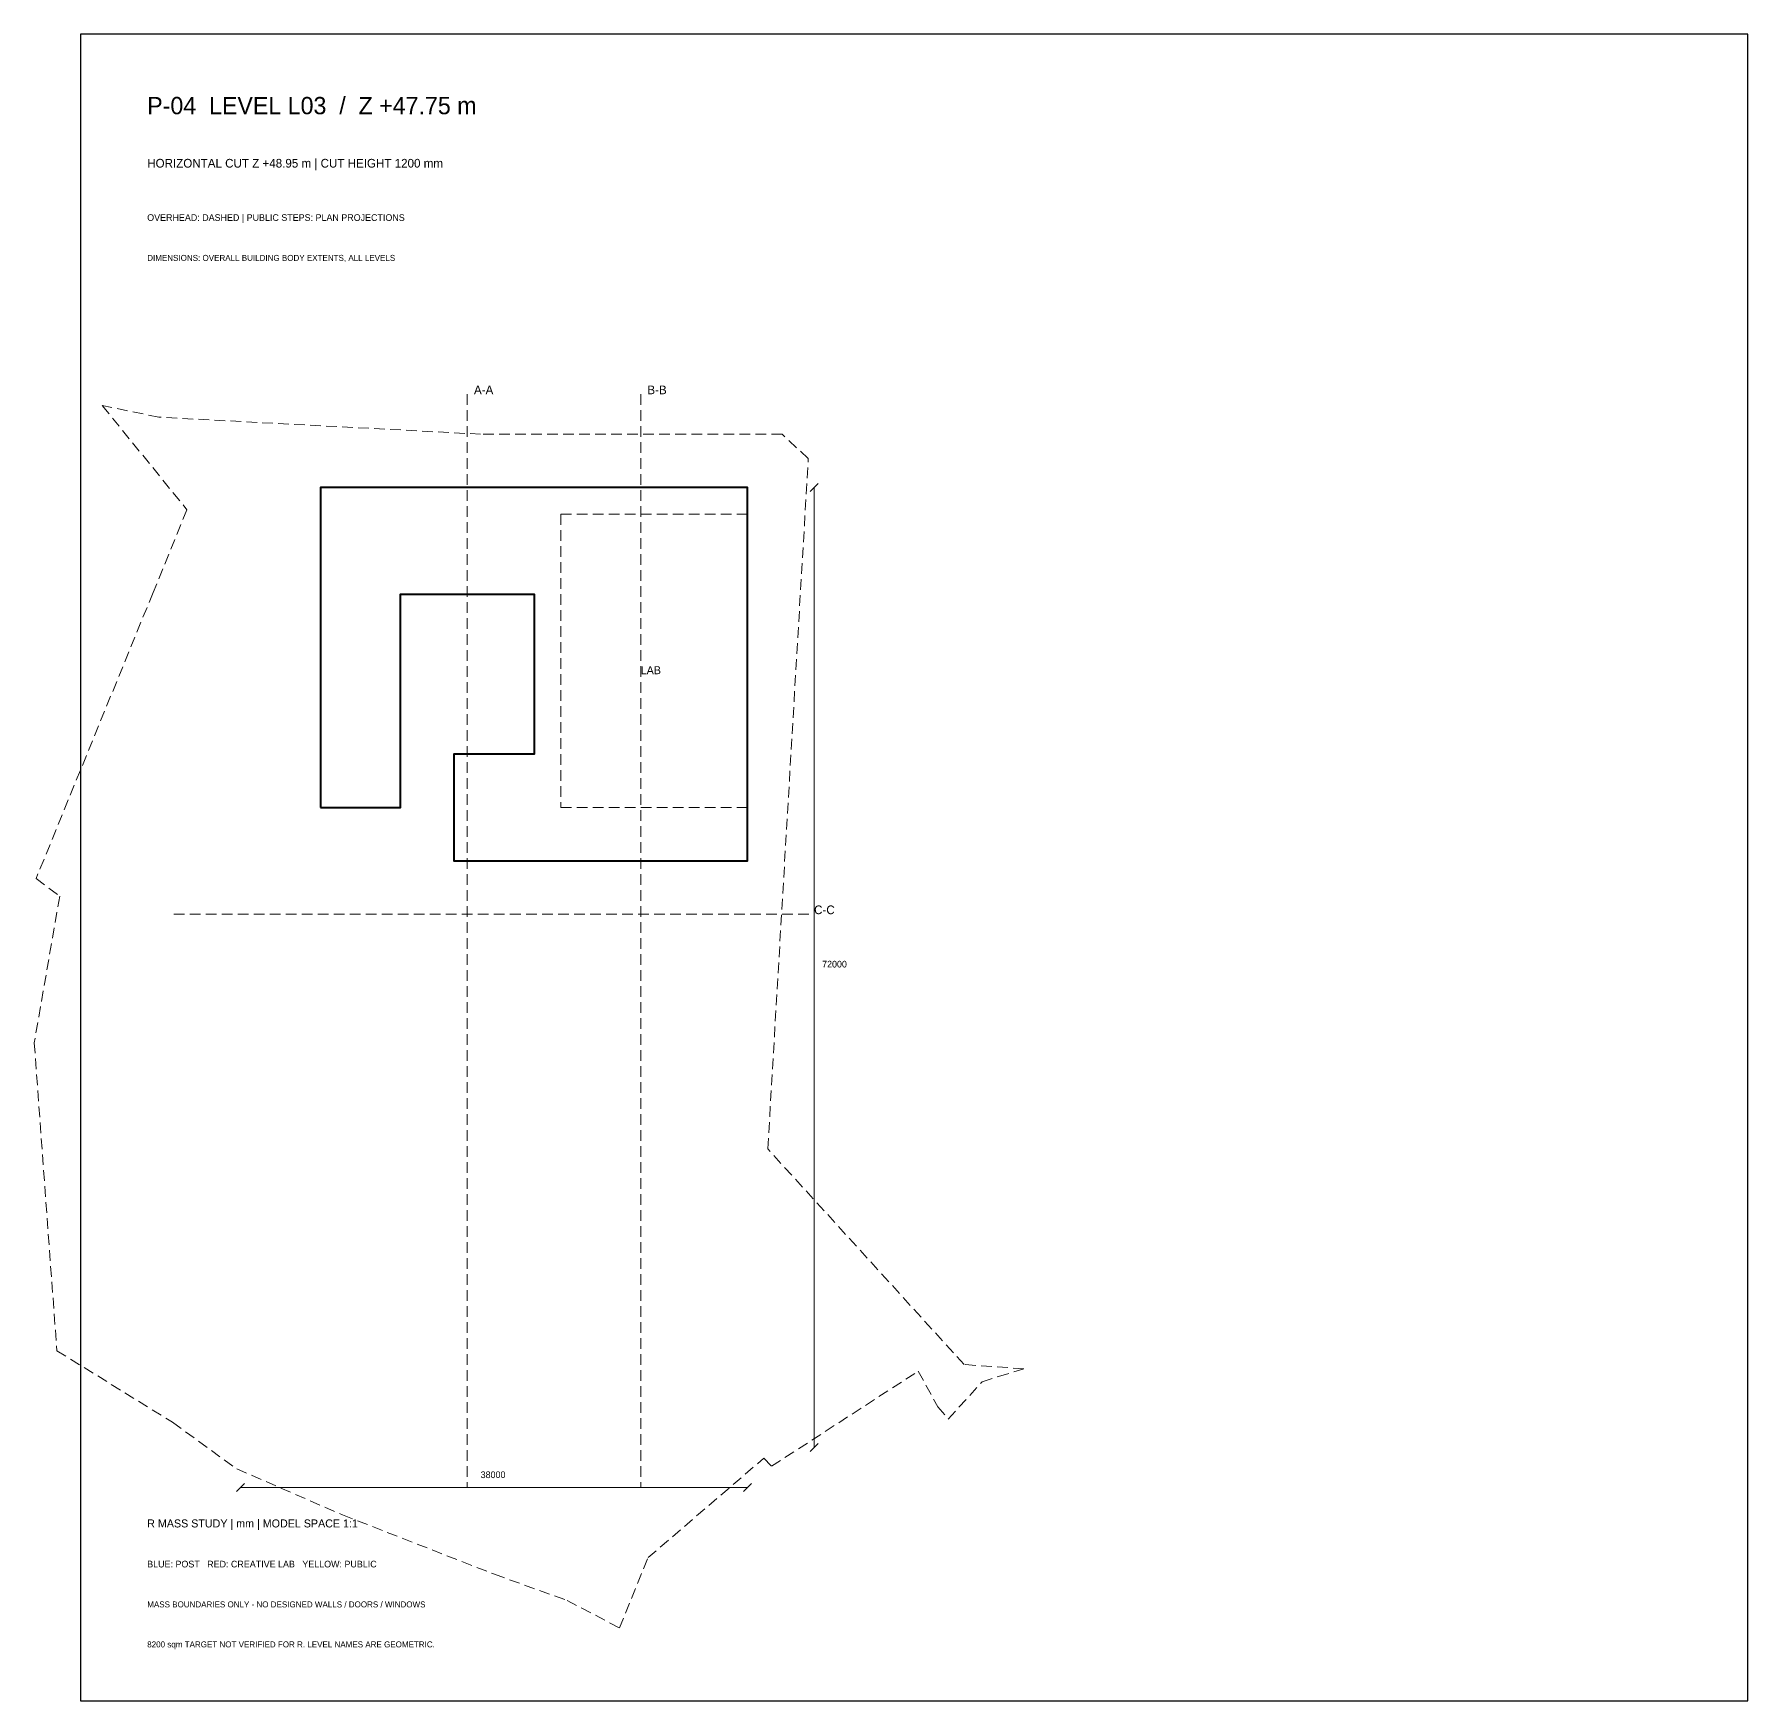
# Model space of a CAD drawing. Header units: millimetres. Extents: x -33468 to 375000, y -515000 to 30000.
# Drawn here: x -33468 to 95000, y -235000 to -110000 of the extents above; entities that cross this region are included whole.
import ezdxf

# ---------------------------------------------------------------- set-up
doc = ezdxf.new("R2010")
doc.units = ezdxf.units.MM
doc.linetypes.add('R_DASHED', pattern=[1200, 800, -400])
for name, color, linetype, lineweight in [('CUTLINE', 6, 'R_DASHED', 18), ('DIM', 7, 'Continuous', 13), ('FRAME', 7, 'Continuous', 25), ('LAB', 1, 'Continuous', 40), ('OVERHEAD', 8, 'R_DASHED', 13), ('SITE', 8, 'R_DASHED', 13), ('TEXT', 7, 'Continuous', 18)]:
    doc.layers.add(name, color=color, linetype=linetype, lineweight=lineweight)

msp = doc.modelspace()

# ---------------------------------------------------------------- linework, layer by layer
at = {"layer": 'CUTLINE'}
for points in [[(-1000, -137000), (-1000, -219000)], [(12000, -137000), (12000, -219000)], [(-23000, -176000), (25000, -176000)]]:
    msp.add_lwpolyline(points, dxfattribs=at)
at = {"layer": 'DIM'}
for points in [[(24700, -144300), (25300, -143700)], [(25000, -216000), (25000, -144000)], [(24700, -216300), (25300, -215700)], [(-18300, -219300), (-17700, -218700)], [(-18000, -219000), (20000, -219000)], [(19700, -219300), (20300, -218700)]]:
    msp.add_lwpolyline(points, dxfattribs=at)
at = {"layer": 'FRAME'}
msp.add_lwpolyline([(-30000, -235000), (95000, -235000), (95000, -110000), (-30000, -110000)], close=True, dxfattribs=at)
at = {"layer": 'LAB'}
msp.add_lwpolyline([(-12000, -168000), (-6000, -168000), (-6000, -152000), (4000, -152000), (4000, -164000), (-2000, -164000), (-2000, -172000), (4000, -172000), (20000, -172000), (20000, -144000), (4000, -144000), (-12000, -144000), (-12000, -152000)], close=True, dxfattribs=at)
at = {"layer": 'OVERHEAD'}
msp.add_lwpolyline([(6000, -146000), (6000, -168000), (20000, -168000), (20000, -146000)], close=True, dxfattribs=at)
at = {"layer": 'SITE'}
msp.add_lwpolyline([(21529, -193608), (24565, -141825), (22596, -140000), (0, -140000), (-16759, -139114), (-24124, -138724), (-28368, -137853), (-22018, -145666), (-24561, -151883), (-33330, -173325), (-31562, -174660), (-33468, -185639), (-31773, -208745), (-23106, -214114), (-18287, -217610), (-10349, -221058), (1030, -225516), (6485, -227470), (10405, -229542), (12555, -224266), (21226, -216812), (21810, -217414), (32808, -210280), (34273, -212958), (35062, -213883), (37589, -211070), (38827, -210687), (40727, -210099), (36252, -209779)], close=True, dxfattribs=at)

# ---------------------------------------------------------------- texts
at = {"layer": 'TEXT'}
for s, height, p in [('P-04  LEVEL L03  /  Z +47.75 m', 1300, (-25000, -116000)), ('HORIZONTAL CUT Z +48.95 m | CUT HEIGHT 1200 mm', 650, (-25000, -120000)), ('OVERHEAD: DASHED | PUBLIC STEPS: PLAN PROJECTIONS', 500, (-25000, -124000)), ('DIMENSIONS: OVERALL BUILDING BODY EXTENTS, ALL LEVELS', 450, (-25000, -127000)), ('A-A', 650, (-500, -137000)), ('B-B', 650, (12500, -137000)), ('LAB', 600, (12000, -158000)), ('C-C', 650, (25000, -176000)), ('72000', 500, (25600, -180000)), ('38000', 500, (0, -218300)), ('R MASS STUDY | mm | MODEL SPACE 1:1', 600, (-25000, -222000)), ('BLUE: POST   RED: CREATIVE LAB   YELLOW: PUBLIC', 500, (-25000, -225000)), ('MASS BOUNDARIES ONLY - NO DESIGNED WALLS / DOORS / WINDOWS', 450, (-25000, -228000)), ('8200 sqm TARGET NOT VERIFIED FOR R. LEVEL NAMES ARE GEOMETRIC.', 450, (-25000, -231000))]:
    msp.add_text(s, height=height, dxfattribs=at).set_placement(p)

doc.saveas('drawing.dxf')
